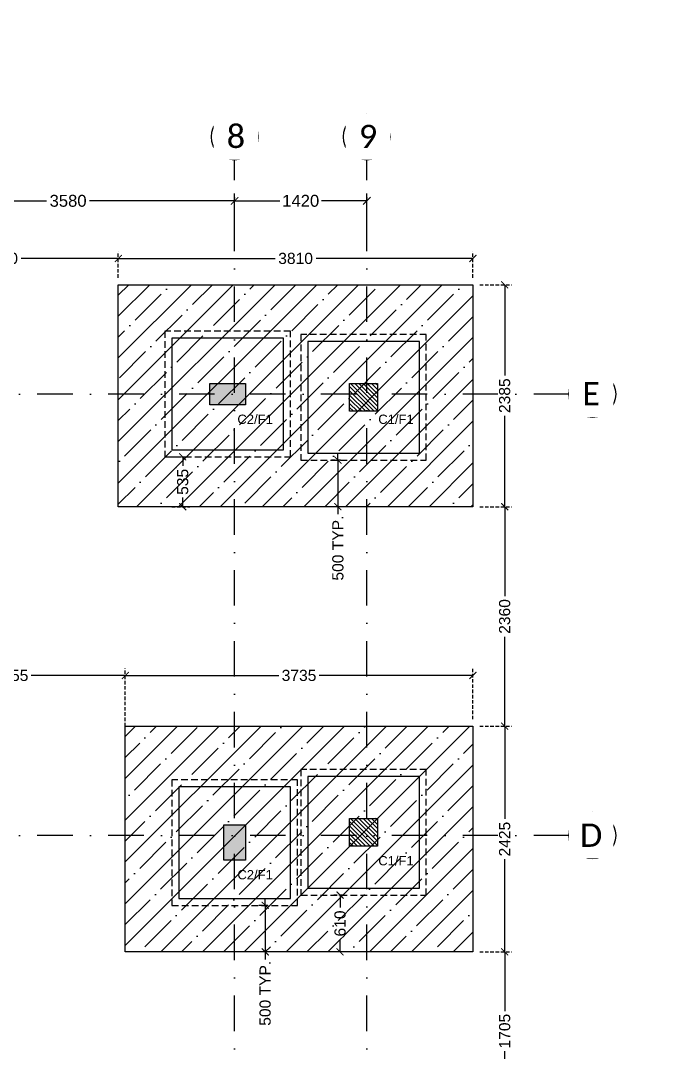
# Model space of a CAD drawing. Header units: millimetres. Extents: x -176651 to 388869, y -18959 to 486614.
# Drawn here: x 266127 to 272959, y 174825 to 185914 of the extents above; entities that cross this region are included whole.
import ezdxf
from ezdxf.xclip import XClip

# ---------------------------------------------------------------- set-up
doc = ezdxf.new("R2010")
doc.units = ezdxf.units.MM
doc.header["$LTSCALE"] = 150
doc.header["$XCLIPFRAME"] = 2
for name, pattern in [('3BHK-W(SB)$0$HIDDEN', [0.375, 0.25, -0.125]), ('DASHDOTX2', [50.8, 25.4, -12.7, 0, -12.7]), ('HIDDEN2', [4.7625, 3.175, -1.5875])]:
    doc.linetypes.add(name, pattern=pattern)
for name, color, linetype in [('ad-Column', 3, 'Continuous'), ('ad-Column Hatch', 125, 'Continuous'), ('ad-Footing line', 2, 'Continuous'), ('ad-Grid', 8, 'DASHDOTX2'), ('ad-PCC line', 8, 'HIDDEN2'), ('ad-RCC', 3, 'Continuous'), ('ad-RCC Hatch', 125, 'Continuous'), ('ad-Road', 2, 'Continuous'), ('ad-Road Hatch', 8, 'Continuous'), ('ad-Text main', 7, 'Continuous'), ('ad-Wall hatch', 8, 'Continuous')]:
    doc.layers.add(name, color=color, linetype=linetype)
for name, color, linetype, true_color in [('ad-Dimension', 5, 'Continuous', 0x0000ff), ('ad-External Dimension', 5, 'Continuous', 0x0000ff), ('ad-External Dimensions', 5, 'Continuous', 0x0000ff), ('ad-Footing Excavation', 30, 'Continuous', 0xff7f00), ('ad-Foundation text', 6, 'Continuous', 0xff00ff)]:
    doc.layers.add(name, color=color, linetype=linetype, true_color=true_color)
doc.layers.get('ad-External Dimensions').off()
doc.styles.get("Standard").update_dxf_attribs({"font": 'arial.ttf'})
doc.dimstyles.new('A-75-DIM-INT (Framing)', dxfattribs={"dimscale": 100, "dimtxt": 1.6, "dimasz": 1, "dimexe": 1, "dimexo": 1, "dimgap": 0.5, "dimtad": 0, "dimdec": 0, "dimdsep": 46, "dimtxsty": 'Standard', "dimblk": 'ARCHTICK', "dimcen": 0.025, "dimclrd": 5, "dimclre": 5, "dimclrt": 256, "dimazin": 2, "dimtfac": 1, "dimtdec": 0, "dimtmove": 1, "dimatfit": 0, "dimldrblk": 'ARCHTICK', "dimfxl": 1, "dimfxlon": 1, "dimtfill": 1, "dimtolj": 1, "dimtzin": 0, "dimarcsym": 0})

# ---------------------------------------------------------------- blocks, each defined once
blk = doc.blocks.new('A$C4fb60e89')
at = {"layer": 'ad-Road Hatch', "ltscale": 5, "transparency": 33554687}
h = blk.add_hatch(dxfattribs=at)
h.set_pattern_fill('AR-HBONE', color=256, scale=15)
h.set_pattern_definition([(45, (-193247.7, -428758.8), (0, 2155.2615), [4572, -1524]), (135, (-192170.1, -427681.1), (2e-13, 2155.2615), [4572, -1524])])
h.paths.add_polyline_path([(175594, -250241), (169178, -249341), (167473, -249057), (167473, -138694), (101313, -138694), (101313, -199954), (101308, -237995), (101040, -268291), (101008, -280968), (101066, -293684), (101243, -311127), (100910, -319344), (100949, -333937), (100669, -366960), (100727, -390983), (100669, -404586), (100538, -420418), (100467, -428759), (92426, -427265), (92163, -427209), (92163, -321454), (24803, -321454), (24803, -412961), (15653, -411029), (15654, -321452), (-19535, -321452), (-34427, -319477), (-65207, -315395), (-171770, -301268), (-185854, -298333), (-193248, -296832), (-193244, -292908), (-191914, -285219), (-191839, -284679), (-183397, -286393), (-169723, -289243), (-53141, -304698), (-18730, -309262), (15653, -309262), (15653, 703), (24803, 1115), (24803, -129544), (92163, -129544), (92163, 15133), (101313, 17713), (101313, -129544), (167473, -129544), (167473, 35552), (175738, 37855), (175849, 28595), (175836, 25947), (175777, 14040), (175855, 2316), (175660, -18036), (175731, -34039), (175718, -46839), (175673, -63402), (175816, -82072), (175542, -106356), (175490, -124641), (175575, -145019), (175731, -168892), (175797, -181269), (175797, -192667), (175744, -208200), (175829, -223277), (175888, -234871)])
h.paths.add_polyline_path([(24803, -309264), (92163, -309264), (92163, -138694), (24803, -138694)], flags=16)
blk = doc.blocks.new("Plot's Boundary")
at = {"layer": 'ad-Road', "ltscale": 5}
blk.add_blockref('A$C4fb60e89', (191839, 428759), dxfattribs=at)
blk = doc.blocks.new('A$C42b14ea2')
at = {"layer": 'ad-RCC Hatch', "transparency": 33554687}
h = blk.add_hatch(dxfattribs=at)
h.set_pattern_fill('ANSI31', color=256, scale=10)
h.set_pattern_definition([(45, (13250, 8645), (-22.45064, 22.45064), [])])
h.paths.add_polyline_path([(0, 0), (300, 0), (300, 300), (0, 300)])
at = {"layer": 'ad-RCC'}
blk.add_lwpolyline([(0, 0), (300, 0), (300, 300), (0, 300)], close=True, dxfattribs=at)
blk = doc.blocks.new('zw$6AA0')
at = {"layer": 'ad-Column Hatch', "transparency": 33554687}
h = blk.add_hatch(color=256, dxfattribs=at)
h.dxf.hatch_style = 1
h.paths.add_polyline_path([(0, -230), (380, -230), (380, 0), (0, 0)])
at = {"layer": 'ad-Column'}
blk.add_lwpolyline([(0, -230), (380, -230), (380, 0), (0, 0)], close=True, dxfattribs=at)
blk = doc.blocks.new('1625E_Columns')
at = {"layer": 'ad-Column', "xscale": -1}
for p, rotation in [((12120, 13620), 359.9999999999997), ((11890, 8875), 90)]:
    blk.add_blockref('zw$6AA0', p, dxfattribs=dict(at, rotation=rotation))
at = {"layer": 'ad-RCC', "xscale": -1, "rotation": 180}
blk.add_blockref('A$C42b14ea2', (13240, 13620), dxfattribs=at)
at = {"layer": 'ad-RCC', "xscale": -1}
blk.add_blockref('A$C42b14ea2', (13540, 8645), dxfattribs=at)
blk = doc.blocks.new('_ArchTick')
at = {"color": 0, "linetype": 'ByBlock', "const_width": 0.15}
blk.add_lwpolyline([(-0.5, -0.5), (0.5, 0.5)], dxfattribs=at)
blk = doc.blocks.new('*D351')
at = {"layer": 'ad-Dimension', "lineweight": -2}
for p, q in [((8425, 15282), (8425, 15662)), ((12005, 15282), (12005, 15662)), ((8425, 15582), (9984, 15582)), ((12005, 15582), (10446, 15582))]:
    blk.add_line(p, q, dxfattribs=at)
at = {"layer": 'Defpoints', "color": 0}
for p in [(12005, 15582), (8425, 15202), (12005, 15202)]:
    blk.add_point(p, dxfattribs=at)
at = {"layer": 'ad-Dimension', "lineweight": -2, "xscale": 80, "yscale": 80, "zscale": 80, "rotation": 180}
blk.add_blockref('_ArchTick', (8425, 15582), dxfattribs=at)
at = {"layer": 'ad-Dimension', "lineweight": -2, "xscale": 80, "yscale": 80, "zscale": 80}
blk.add_blockref('_ArchTick', (12005, 15582), dxfattribs=at)
at = {"layer": 'ad-Dimension', "insert": (10215, 15582), "char_height": 128, "attachment_point": 5, "bg_fill": 3, "box_fill_scale": 1.1, "bg_fill_color": 257, "bg_fill_transparency": 0}
blk.add_mtext('\\A1;3580', dxfattribs=at)
blk = doc.blocks.new('*D352')
at = {"layer": 'ad-Dimension', "lineweight": -2}
for p, q in [((12005, 15282), (12005, 15662)), ((13425, 15282), (13425, 15662)), ((12005, 15582), (12490, 15582)), ((13425, 15582), (12940, 15582))]:
    blk.add_line(p, q, dxfattribs=at)
at = {"layer": 'Defpoints', "color": 0}
for p in [(13425, 15582), (12005, 15202), (13425, 15202)]:
    blk.add_point(p, dxfattribs=at)
at = {"layer": 'ad-Dimension', "lineweight": -2, "xscale": 80, "yscale": 80, "zscale": 80, "rotation": 180}
blk.add_blockref('_ArchTick', (12005, 15582), dxfattribs=at)
at = {"layer": 'ad-Dimension', "lineweight": -2, "xscale": 80, "yscale": 80, "zscale": 80}
blk.add_blockref('_ArchTick', (13425, 15582), dxfattribs=at)
at = {"layer": 'ad-Dimension', "insert": (12715, 15582), "char_height": 128, "attachment_point": 5, "bg_fill": 3, "box_fill_scale": 1.1, "bg_fill_color": 257, "bg_fill_transparency": 0}
blk.add_mtext('\\A1;1420', dxfattribs=at)
blk = doc.blocks.new('zw$D00E')
at = {"layer": 'ad-Footing line'}
for points in [[(-790, -715), (410, -715), (410, 485), (-790, 485)], [(670, -750), (1870, -750), (1870, 450), (670, 450)], [(670, -5425), (1870, -5425), (1870, -4225), (670, -4225)], [(-715, -5535), (485, -5535), (485, -4335), (-715, -4335)]]:
    blk.add_lwpolyline(points, close=True, dxfattribs=at)
at = {"layer": 'ad-PCC line', "ltscale": 0.15}
for points in [[(-865, -790), (485, -790), (485, 560), (-865, 560)], [(595, -825), (1945, -825), (1945, 525), (595, 525)], [(595, -5500), (1945, -5500), (1945, -4150), (595, -4150)], [(-790, -5610), (560, -5610), (560, -4260), (-790, -4260)]]:
    blk.add_lwpolyline(points, close=True, dxfattribs=at)
blk = doc.blocks.new('zw$3F63')
at = {"layer": 'ad-Foundation text', "char_height": 100, "width": 349.31, "attachment_point": 5}
for s, insert in [('\\pxt5;C2/F1', (105, -386)), ('\\pxt5;C1/F1', (1619, -386)), ('\\pxt5;C1/F1', (1619, -5131)), ('\\pxt5;C2/F1', (105, -5281))]:
    blk.add_mtext(s, dxfattribs=dict(at, insert=insert))
blk = doc.blocks.new('*D14')
at = {"layer": 'ad-External Dimension', "linetype": '3BHK-W(SB)$0$HIDDEN', "lineweight": -2}
for p, q in [((8375, -3460), (8375, -3064)), ((10830, -3685), (10830, -3064))]:
    blk.add_line(p, q, dxfattribs=at)
at = {"layer": 'ad-External Dimension', "lineweight": -2}
for p, q in [((8375, -3139), (9386, -3139)), ((10830, -3139), (9819, -3139))]:
    blk.add_line(p, q, dxfattribs=at)
at = {"layer": 'Defpoints', "color": 0}
for p in [(10830, -3139), (8375, -3535), (10830, -3760)]:
    blk.add_point(p, dxfattribs=at)
at = {"layer": 'ad-External Dimension', "lineweight": -2, "xscale": 75, "yscale": 75, "zscale": 75, "rotation": 180}
blk.add_blockref('_ArchTick', (8375, -3139), dxfattribs=at)
at = {"layer": 'ad-External Dimension', "lineweight": -2, "xscale": 75, "yscale": 75, "zscale": 75}
blk.add_blockref('_ArchTick', (10830, -3139), dxfattribs=at)
at = {"layer": 'ad-External Dimension', "insert": (9602, -3139), "char_height": 120, "attachment_point": 5, "bg_fill": 3, "box_fill_scale": 1.1, "bg_fill_color": 257, "bg_fill_transparency": 0}
blk.add_mtext('\\A1;2455', dxfattribs=at)
blk = doc.blocks.new('*D15')
at = {"layer": 'ad-External Dimension', "linetype": '3BHK-W(SB)$0$HIDDEN', "lineweight": -2}
for p, q in [((10830, -3685), (10830, -3064)), ((14565, -3610), (14565, -3064))]:
    blk.add_line(p, q, dxfattribs=at)
at = {"layer": 'ad-External Dimension', "lineweight": -2}
for p, q in [((10830, -3139), (12480, -3139)), ((14565, -3139), (12915, -3139))]:
    blk.add_line(p, q, dxfattribs=at)
at = {"layer": 'Defpoints', "color": 0}
for p in [(14565, -3139), (10830, -3760), (14565, -3685)]:
    blk.add_point(p, dxfattribs=at)
at = {"layer": 'ad-External Dimension', "lineweight": -2, "xscale": 75, "yscale": 75, "zscale": 75, "rotation": 180}
blk.add_blockref('_ArchTick', (10830, -3139), dxfattribs=at)
at = {"layer": 'ad-External Dimension', "lineweight": -2, "xscale": 75, "yscale": 75, "zscale": 75}
blk.add_blockref('_ArchTick', (14565, -3139), dxfattribs=at)
at = {"layer": 'ad-External Dimension', "insert": (12697, -3139), "char_height": 120, "attachment_point": 5, "bg_fill": 3, "box_fill_scale": 1.1, "bg_fill_color": 257, "bg_fill_transparency": 0}
blk.add_mtext('\\A1;3735', dxfattribs=at)
blk = doc.blocks.new('*D23')
at = {"layer": 'ad-External Dimension', "linetype": '3BHK-W(SB)$0$HIDDEN', "lineweight": -2}
for p, q in [((8225, 1135), (8225, 1418)), ((10755, 1135), (10755, 1418))]:
    blk.add_line(p, q, dxfattribs=at)
at = {"layer": 'ad-External Dimension', "lineweight": -2}
for p, q in [((8225, 1343), (9270, 1343)), ((10755, 1343), (9710, 1343))]:
    blk.add_line(p, q, dxfattribs=at)
at = {"layer": 'Defpoints', "color": 0}
for p in [(10755, 1343), (8225, 1060), (10755, 1060)]:
    blk.add_point(p, dxfattribs=at)
at = {"layer": 'ad-External Dimension', "lineweight": -2, "xscale": 75, "yscale": 75, "zscale": 75, "rotation": 180}
blk.add_blockref('_ArchTick', (8225, 1343), dxfattribs=at)
at = {"layer": 'ad-External Dimension', "lineweight": -2, "xscale": 75, "yscale": 75, "zscale": 75}
blk.add_blockref('_ArchTick', (10755, 1343), dxfattribs=at)
at = {"layer": 'ad-External Dimension', "insert": (9490, 1343), "char_height": 120, "attachment_point": 5, "bg_fill": 3, "box_fill_scale": 1.1, "bg_fill_color": 257, "bg_fill_transparency": 0}
blk.add_mtext('\\A1;2530', dxfattribs=at)
blk = doc.blocks.new('*D24')
at = {"layer": 'ad-External Dimension', "linetype": '3BHK-W(SB)$0$HIDDEN', "lineweight": -2}
for p, q in [((10755, 1135), (10755, 1418)), ((14565, 1135), (14565, 1418))]:
    blk.add_line(p, q, dxfattribs=at)
at = {"layer": 'ad-External Dimension', "lineweight": -2}
for p, q in [((10755, 1343), (12440, 1343)), ((14565, 1343), (12880, 1343))]:
    blk.add_line(p, q, dxfattribs=at)
at = {"layer": 'Defpoints', "color": 0}
for p in [(14565, 1343), (10755, 1060), (14565, 1060)]:
    blk.add_point(p, dxfattribs=at)
at = {"layer": 'ad-External Dimension', "lineweight": -2, "xscale": 75, "yscale": 75, "zscale": 75, "rotation": 180}
blk.add_blockref('_ArchTick', (10755, 1343), dxfattribs=at)
at = {"layer": 'ad-External Dimension', "lineweight": -2, "xscale": 75, "yscale": 75, "zscale": 75}
blk.add_blockref('_ArchTick', (14565, 1343), dxfattribs=at)
at = {"layer": 'ad-External Dimension', "insert": (12660, 1343), "char_height": 120, "attachment_point": 5, "bg_fill": 3, "box_fill_scale": 1.1, "bg_fill_color": 257, "bg_fill_transparency": 0}
blk.add_mtext('\\A1;3810', dxfattribs=at)
blk = doc.blocks.new('*D25')
at = {"layer": 'ad-External Dimension', "linetype": '3BHK-W(SB)$0$HIDDEN', "lineweight": -2}
for p, q in [((14640, 1060), (14982, 1060)), ((14640, -1325), (14982, -1325))]:
    blk.add_line(p, q, dxfattribs=at)
at = {"layer": 'ad-External Dimension', "lineweight": -2}
for p, q in [((14907, 1060), (14907, 84)), ((14907, -1325), (14907, -349))]:
    blk.add_line(p, q, dxfattribs=at)
at = {"layer": 'Defpoints', "color": 0}
for p in [(14565, 1060), (14565, -1325), (14907, -1325)]:
    blk.add_point(p, dxfattribs=at)
at = {"layer": 'ad-External Dimension', "lineweight": -2, "xscale": 75, "yscale": 75, "zscale": 75}
for p, rotation in [((14907, 1060), 90), ((14907, -1325), 270)]:
    blk.add_blockref('_ArchTick', p, dxfattribs=dict(at, rotation=rotation))
at = {"layer": 'ad-External Dimension', "insert": (14907, -132), "char_height": 120, "attachment_point": 5, "rotation": 90, "bg_fill": 3, "box_fill_scale": 1.1, "bg_fill_color": 257, "bg_fill_transparency": 0}
blk.add_mtext('\\A1;2385', dxfattribs=at)
blk = doc.blocks.new('*D26')
at = {"layer": 'ad-External Dimension', "linetype": '3BHK-W(SB)$0$HIDDEN', "lineweight": -2}
for p, q in [((14640, -1325), (14982, -1325)), ((14640, -3685), (14982, -3685))]:
    blk.add_line(p, q, dxfattribs=at)
at = {"layer": 'ad-External Dimension', "lineweight": -2}
for p, q in [((14907, -1325), (14907, -2285)), ((14907, -3685), (14907, -2725))]:
    blk.add_line(p, q, dxfattribs=at)
at = {"layer": 'Defpoints', "color": 0}
for p in [(14565, -1325), (14565, -3685), (14907, -3685)]:
    blk.add_point(p, dxfattribs=at)
at = {"layer": 'ad-External Dimension', "lineweight": -2, "xscale": 75, "yscale": 75, "zscale": 75}
for p, rotation in [((14907, -1325), 90), ((14907, -3685), 270)]:
    blk.add_blockref('_ArchTick', p, dxfattribs=dict(at, rotation=rotation))
at = {"layer": 'ad-External Dimension', "insert": (14907, -2505), "char_height": 120, "attachment_point": 5, "rotation": 90, "bg_fill": 3, "box_fill_scale": 1.1, "bg_fill_color": 257, "bg_fill_transparency": 0}
blk.add_mtext('\\A1;2360', dxfattribs=at)
blk = doc.blocks.new('*D27')
at = {"layer": 'ad-External Dimension', "linetype": '3BHK-W(SB)$0$HIDDEN', "lineweight": -2}
for p, q in [((14640, -3685), (14982, -3685)), ((14640, -6110), (14982, -6110))]:
    blk.add_line(p, q, dxfattribs=at)
at = {"layer": 'ad-External Dimension', "lineweight": -2}
for p, q in [((14907, -3685), (14907, -4681)), ((14907, -6110), (14907, -5114))]:
    blk.add_line(p, q, dxfattribs=at)
at = {"layer": 'Defpoints', "color": 0}
for p in [(14565, -3685), (14565, -6110), (14907, -6110)]:
    blk.add_point(p, dxfattribs=at)
at = {"layer": 'ad-External Dimension', "lineweight": -2, "xscale": 75, "yscale": 75, "zscale": 75}
for p, rotation in [((14907, -3685), 90), ((14907, -6110), 270)]:
    blk.add_blockref('_ArchTick', p, dxfattribs=dict(at, rotation=rotation))
at = {"layer": 'ad-External Dimension', "insert": (14907, -4898), "char_height": 120, "attachment_point": 5, "rotation": 90, "bg_fill": 3, "box_fill_scale": 1.1, "bg_fill_color": 257, "bg_fill_transparency": 0}
blk.add_mtext('\\A1;2425', dxfattribs=at)
blk = doc.blocks.new('*D28')
at = {"layer": 'ad-External Dimension', "linetype": '3BHK-W(SB)$0$HIDDEN', "lineweight": -2}
for p, q in [((14640, -6110), (14982, -6110)), ((14640, -7815), (14982, -7815))]:
    blk.add_line(p, q, dxfattribs=at)
at = {"layer": 'ad-External Dimension', "lineweight": -2}
for p, q in [((14907, -6110), (14907, -6748)), ((14907, -7815), (14907, -7177))]:
    blk.add_line(p, q, dxfattribs=at)
at = {"layer": 'Defpoints', "color": 0}
for p in [(14565, -6110), (14565, -7815), (14907, -7815)]:
    blk.add_point(p, dxfattribs=at)
at = {"layer": 'ad-External Dimension', "lineweight": -2, "xscale": 75, "yscale": 75, "zscale": 75}
for p, rotation in [((14907, -6110), 90), ((14907, -7815), 270)]:
    blk.add_blockref('_ArchTick', p, dxfattribs=dict(at, rotation=rotation))
at = {"layer": 'ad-External Dimension', "insert": (14907, -6962), "char_height": 120, "attachment_point": 5, "rotation": 90, "bg_fill": 3, "box_fill_scale": 1.1, "bg_fill_color": 257, "bg_fill_transparency": 0}
blk.add_mtext('\\A1;1705', dxfattribs=at)
blk = doc.blocks.new('*D76')
at = {"layer": 'ad-External Dimension', "lineweight": -2}
for p, q in [((13115, -825), (13115, -750)), ((13115, -825), (13115, -1325)), ((13115, -1325), (13115, -1418)), ((13115, -1325), (13115, -1400))]:
    blk.add_line(p, q, dxfattribs=at)
at = {"layer": 'ad-External Dimension', "linetype": '3BHK-W(SB)$0$HIDDEN', "lineweight": -2}
for p, q in [((13141, -825), (13040, -825)), ((13141, -1325), (13040, -1325))]:
    blk.add_line(p, q, dxfattribs=at)
at = {"layer": 'Defpoints', "color": 0}
for p in [(13216, -825), (13115, -1325), (13216, -1325)]:
    blk.add_point(p, dxfattribs=at)
at = {"layer": 'ad-External Dimension', "lineweight": -2, "xscale": 75, "yscale": 75, "zscale": 75}
for p, rotation in [((13115, -825), 270), ((13115, -1325), 90)]:
    blk.add_blockref('_ArchTick', p, dxfattribs=dict(at, rotation=rotation))
at = {"layer": 'ad-External Dimension', "insert": (13115, -1770), "char_height": 120, "attachment_point": 5, "rotation": 90, "bg_fill": 3, "box_fill_scale": 1.1, "bg_fill_color": 257, "bg_fill_transparency": 0}
blk.add_mtext('\\A1;500 TYP.', dxfattribs=at)
blk = doc.blocks.new('*D79')
at = {"layer": 'ad-External Dimension', "lineweight": -2}
for p, q in [((12333, -5610), (12333, -5535)), ((12333, -5610), (12333, -6110)), ((12333, -6110), (12333, -6203)), ((12333, -6110), (12333, -6185))]:
    blk.add_line(p, q, dxfattribs=at)
at = {"layer": 'ad-External Dimension', "linetype": '3BHK-W(SB)$0$HIDDEN', "lineweight": -2}
for p, q in [((12360, -5610), (12258, -5610)), ((12360, -6110), (12258, -6110))]:
    blk.add_line(p, q, dxfattribs=at)
at = {"layer": 'Defpoints', "color": 0}
for p in [(12435, -5610), (12333, -6110), (12435, -6110)]:
    blk.add_point(p, dxfattribs=at)
at = {"layer": 'ad-External Dimension', "lineweight": -2, "xscale": 75, "yscale": 75, "zscale": 75}
for p, rotation in [((12333, -5610), 270), ((12333, -6110), 90)]:
    blk.add_blockref('_ArchTick', p, dxfattribs=dict(at, rotation=rotation))
at = {"layer": 'ad-External Dimension', "insert": (12333, -6555), "char_height": 120, "attachment_point": 5, "rotation": 90, "bg_fill": 3, "box_fill_scale": 1.1, "bg_fill_color": 257, "bg_fill_transparency": 0}
blk.add_mtext('\\A1;500 TYP.', dxfattribs=at)
blk = doc.blocks.new('*D86')
at = {"layer": 'ad-External Dimension', "linetype": '3BHK-W(SB)$0$HIDDEN', "lineweight": -2}
for p, q in [((11330, -790), (11522, -790)), ((11330, -1325), (11522, -1325))]:
    blk.add_line(p, q, dxfattribs=at)
at = {"layer": 'ad-External Dimension', "lineweight": -2}
for p, q in [((11447, -790), (11447, -887)), ((11447, -1325), (11447, -1228))]:
    blk.add_line(p, q, dxfattribs=at)
at = {"layer": 'Defpoints', "color": 0}
for p in [(11255, -790), (11255, -1325), (11447, -1325)]:
    blk.add_point(p, dxfattribs=at)
at = {"layer": 'ad-External Dimension', "lineweight": -2, "xscale": 75, "yscale": 75, "zscale": 75}
for p, rotation in [((11447, -790), 90), ((11447, -1325), 270)]:
    blk.add_blockref('_ArchTick', p, dxfattribs=dict(at, rotation=rotation))
at = {"layer": 'ad-External Dimension', "insert": (11447, -1058), "char_height": 120, "attachment_point": 5, "rotation": 90, "bg_fill": 3, "box_fill_scale": 1.1, "bg_fill_color": 257, "bg_fill_transparency": 0}
blk.add_mtext('\\A1;535', dxfattribs=at)
blk = doc.blocks.new('*D88')
at = {"layer": 'ad-External Dimension', "linetype": '3BHK-W(SB)$0$HIDDEN', "lineweight": -2}
for p, q in [((13164, -5500), (13063, -5500)), ((13164, -6110), (13063, -6110))]:
    blk.add_line(p, q, dxfattribs=at)
at = {"layer": 'ad-External Dimension', "lineweight": -2}
for p, q in [((13138, -5500), (13138, -5633)), ((13138, -6110), (13138, -5977))]:
    blk.add_line(p, q, dxfattribs=at)
at = {"layer": 'Defpoints', "color": 0}
for p in [(13239, -5500), (13138, -6110), (13239, -6110)]:
    blk.add_point(p, dxfattribs=at)
at = {"layer": 'ad-External Dimension', "lineweight": -2, "xscale": 75, "yscale": 75, "zscale": 75}
for p, rotation in [((13138, -5500), 90), ((13138, -6110), 270)]:
    blk.add_blockref('_ArchTick', p, dxfattribs=dict(at, rotation=rotation))
at = {"layer": 'ad-External Dimension', "insert": (13138, -5805), "char_height": 120, "attachment_point": 5, "rotation": 90, "bg_fill": 3, "box_fill_scale": 1.1, "bg_fill_color": 257, "bg_fill_transparency": 0}
blk.add_mtext('\\A1;610', dxfattribs=at)
blk = doc.blocks.new('zw$13E6')
at = {"layer": 'ad-Wall hatch', "transparency": 33554687}
h = blk.add_hatch(dxfattribs=at)
h.set_pattern_fill('ANSI35', color=256, scale=50)
h.set_pattern_definition([(45, (-985, -16725), (-224.5064, 224.5064), []), (45, (-760.5, -16725), (-224.5064, 224.5064), [396.875, -79.375, 0, -79.375])])
h.paths.add_polyline_path([(10755, 1060), (14565, 1060), (14565, -1325), (10755, -1325)])
h = blk.add_hatch(dxfattribs=at)
h.set_pattern_fill('ANSI35', color=256, scale=50)
h.set_pattern_definition([(45, (-256422.28, -182014.9), (-224.5064, 224.5064), []), (45, (-256197.77, -182014.9), (-224.5064, 224.5064), [396.875, -79.375, 0, -79.375])])
h.paths.add_polyline_path([(10830, -3685), (14565, -3685), (14565, -6110), (10830, -6110)])
at = {"layer": 'ad-Footing Excavation'}
for points in [[(10755, 1060), (14565, 1060), (14565, -1325), (10755, -1325)], [(10830, -3685), (14565, -3685), (14565, -6110), (10830, -6110)]]:
    blk.add_lwpolyline(points, close=True, dxfattribs=at)
blk = doc.blocks.new('1625E_Grid')
at = {"layer": 'ad-Grid', "ltscale": 0.1}
for points in [[(12005, -4010), (12005, 16020)], [(13424.9, -4010), (13424.9, 16020)], [(15600, 13505), (-1800, 13505)], [(15600, 8760), (-1800, 8760)]]:
    blk.add_lwpolyline(points, dxfattribs=at)
at = {"layer": 'ad-Grid', "color": 7, "linetype": 'ByBlock'}
for centre in [(12005, 16270), (13424.9, 16270), (15850, 13505), (15850, 8760)]:
    blk.add_circle(centre, 250, dxfattribs=at)
at = {"layer": 'ad-Text main', "char_height": 250, "width": 227.385, "attachment_point": 5, "bg_fill": 2}
for s, insert in [('{\\fCalibri|b0|i0|c0|p34;8}', (12018.5, 16274)), ('{\\fCalibri|b0|i0|c0|p34;9}', (13438.4, 16274)), ('{\\fCalibri|b0|i0|c0|p34;E}', (15836.5, 13509)), ('{\\fCalibri|b0|i0|c0|p34;D}', (15836.5, 8764))]:
    blk.add_mtext(s, dxfattribs=dict(at, insert=insert))
at = {"layer": 'ad-Dimension'}
dim = blk.add_linear_dim(base=(12005, 15582.4), p1=(8425, 15202.3), p2=(12005, 15202.3), dimstyle='A-75-DIM-INT (Framing)', override={"dimscale": 80, "dimblk": 'ArchTick', "dimclrd": 256, "dimclre": 256, "dimfxl": 10, "dimtfill": 1, "dimtfillclr": 0}, dxfattribs=at)
dim.commit()
dim.dimension.update_dxf_attribs({"geometry": '*D351', "text_midpoint": (10215, 15582.4)})
dim = blk.add_linear_dim(base=(13424.9, 15582.4), p1=(12005, 15202.3), p2=(13424.9, 15202.3), dimstyle='A-75-DIM-INT (Framing)', override={"dimscale": 80, "dimblk": 'ArchTick', "dimclrd": 256, "dimclre": 256, "dimfxl": 10, "dimtfill": 1, "dimtfillclr": 0}, dxfattribs=at)
dim.commit()
dim.dimension.update_dxf_attribs({"geometry": '*D352', "text_midpoint": (12715, 15582.4)})
blk = doc.blocks.new('1625E_Footing Layout')
ref = blk.add_blockref("Plot's Boundary", (0, 0))
XClip(ref).set_block_clipping_path([(245322.2775057808, 154244.8999686334), (289002.2775057808, 204914.8999686334)])
blk.add_blockref('1625E_Columns', (256422, 168395))
blk.add_blockref('1625E_Grid', (256422, 168395))
at = {"layer": 'ad-External Dimensions'}
for name in ['zw$D00E', 'zw$3F63']:
    blk.add_blockref(name, (268542, 182015), dxfattribs=at)
blk = doc.blocks.new('zw$67AC')
at = {"layer": 'ad-External Dimension'}
for base, p1, p2, picture, middle in [((10755, 1343.3), (8225, 1060), (10755, 1060), '*D23', (9490, 1343.3)), ((10830, -3139), (8375, -3535), (10830, -3760), '*D14', (9602.5, -3139))]:
    dim = blk.add_linear_dim(base=base, p1=p1, p2=p2, dimstyle='A-75-DIM-INT (Framing)', override={"dimscale": 75, "dimblk": 'ArchTick', "dimclrd": 256, "dimclre": 256, "dimfxl": 10, "dimtfill": 1, "dimtfillclr": 0}, dxfattribs=at)
    dim.commit()
    dim.dimension.update_dxf_attribs({"geometry": picture, "text_midpoint": middle})
for base, p1, p2, picture, middle in [((11446.9, -1325), (11255, -790), (11255, -1325), '*D86', (11446.9, -1057.5)), ((13138.5, -6110), (13238.9, -5500), (13238.9, -6110), '*D88', (13138.5, -5805))]:
    dim = blk.add_linear_dim(base=base, p1=p1, p2=p2, angle=90, dimstyle='A-75-DIM-INT (Framing)', override={"dimscale": 75, "dimclrd": 256, "dimclre": 256, "dimfxl": 10}, dxfattribs=at)
    dim.commit()
    dim.dimension.update_dxf_attribs({"geometry": picture, "text_midpoint": middle})
for base, p1, p2, picture, middle in [((13114.6, -1325), (13216, -825), (13216, -1325), '*D76', (13114.6, -1769.7)), ((12333.3, -6110), (12434.7, -5610), (12434.7, -6110), '*D79', (12333.3, -6554.7))]:
    dim = blk.add_linear_dim(base=base, p1=p1, p2=p2, angle=270, text='500 TYP.', dimstyle='A-75-DIM-INT (Framing)', override={"dimscale": 75, "dimtxsty": 'Standard', "dimblk": 'ArchTick', "dimclrd": 256, "dimclre": 256, "dimfxl": 10, "dimtfill": 1, "dimtfillclr": 0, "dimtolj": 1}, dxfattribs=at)
    dim.commit()
    dim.dimension.update_dxf_attribs({"geometry": picture, "text_midpoint": middle, "dimtype": 128})
for base, p1, p2, picture, middle in [((14565, 1343.3), (10755, 1060), (14565, 1060), '*D24', (12660, 1343.3)), ((14565, -3139), (10830, -3760), (14565, -3685), '*D15', (12697.5, -3139))]:
    dim = blk.add_linear_dim(base=base, p1=p1, p2=p2, dimstyle='A-75-DIM-INT (Framing)', override={"dimscale": 75, "dimblk": 'ArchTick', "dimclrd": 256, "dimclre": 256, "dimfxl": 10, "dimtfill": 1, "dimtfillclr": 0}, dxfattribs=at)
    dim.commit()
    dim.dimension.update_dxf_attribs({"geometry": picture, "text_midpoint": middle})
dim = blk.add_linear_dim(base=(14906.8, -1325), p1=(14565, 1060), p2=(14565, -1325), angle=90, dimstyle='A-75-DIM-INT (Framing)', override={"dimscale": 75, "dimblk": 'ArchTick', "dimclrd": 256, "dimclre": 256, "dimfxl": 10, "dimtfill": 1, "dimtfillclr": 0}, dxfattribs=at)
dim.commit()
dim.dimension.update_dxf_attribs({"geometry": '*D25', "text_midpoint": (14906.8, -132.5)})
dim = blk.add_linear_dim(base=(14906.8, -3685), p1=(14565, -1325), p2=(14565, -3685), angle=90, dimstyle='A-75-DIM-INT (Framing)', override={"dimscale": 75, "dimblk": 'ArchTick', "dimclrd": 256, "dimclre": 256, "dimfxl": 10, "dimtfill": 1, "dimtfillclr": 0}, dxfattribs=at)
dim.commit()
dim.dimension.update_dxf_attribs({"geometry": '*D26', "text_midpoint": (14906.8, -2505)})
dim = blk.add_linear_dim(base=(14906.8, -6110), p1=(14565, -3685), p2=(14565, -6110), angle=90, dimstyle='A-75-DIM-INT (Framing)', override={"dimscale": 75, "dimblk": 'ArchTick', "dimclrd": 256, "dimclre": 256, "dimfxl": 10, "dimtfill": 1, "dimtfillclr": 0}, dxfattribs=at)
dim.commit()
dim.dimension.update_dxf_attribs({"geometry": '*D27', "text_midpoint": (14906.8, -4897.5)})
dim = blk.add_linear_dim(base=(14906.8, -7815), p1=(14565, -6110), p2=(14565, -7815), angle=90, dimstyle='A-75-DIM-INT (Framing)', override={"dimscale": 75, "dimblk": 'ArchTick', "dimclrd": 256, "dimclre": 256, "dimfxl": 10, "dimtfill": 1, "dimtfillclr": 0}, dxfattribs=at)
dim.commit()
dim.dimension.update_dxf_attribs({"geometry": '*D28', "text_midpoint": (14906.8, -6962.5)})

msp = doc.modelspace()

# ---------------------------------------------------------------- block references
ref = msp.add_blockref('1625E_Footing Layout', (0, 0))
XClip(ref).set_block_clipping_path([(-176651.2716480088, -2838.4650931536), (388868.7283519913, 486613.8052760336)])

# ---------------------------------------------------------------- next in the draw order: block references
msp.add_blockref('zw$67AC', (256422, 182015))

# ---------------------------------------------------------------- next in the draw order: block references
at = {"layer": 'ad-Footing Excavation'}
msp.add_blockref('zw$13E6', (256422, 182015), dxfattribs=at)

doc.saveas('drawing.dxf')
